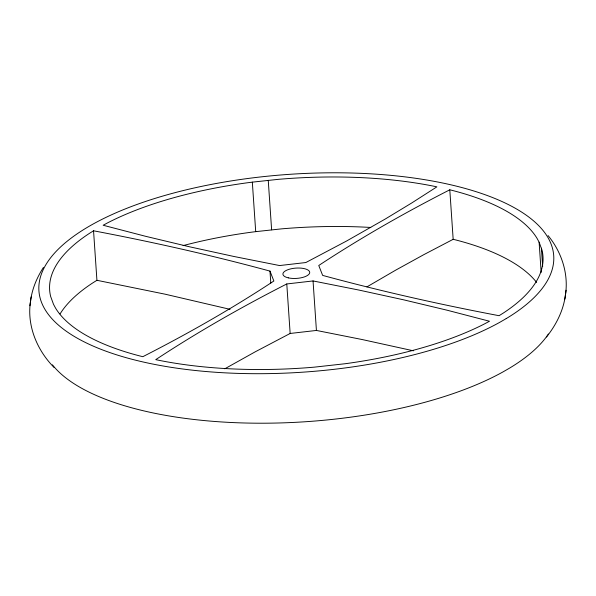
<?xml version="1.0" encoding="UTF-8"?>
<svg xmlns="http://www.w3.org/2000/svg" width="596" height="596" viewBox="0 0 596 596"><rect width="100%" height="100%" fill="white"/><g stroke="black" fill="none" stroke-linecap="round" stroke-linejoin="round"><path stroke-width="0.89" d="M30.508 301.405C26.716 325.707 37.138 350.463 54.206 367.576M565.492 294.595C568.703 273.594 561.477 251.817 548.074 235.591M30.545 301.256C31.99 289.157 36.848 277.632 43.419 267.448M546.487 336.993C556.21 324.842 563.548 310.322 565.455 294.744M29.919 305.763L31.134 296.912M564.866 299.088L566.081 290.237M93.55 230.794L89.363 233.416A247.243 95.017 -3.9 0 0 50.653 296.473L53.513 304.318L55.495 307.998A247.243 95.017 -3.9 0 0 141.029 356.252L142.831 356.684C187.785 333.767 231.717 308.78 273.862 281.007L269.981 271.098C211.744 255.289 152.837 242.028 93.55 230.794L96.924 280.299L92.738 282.921A247.243 95.017 -3.9 0 0 60.054 313.958M366.92 286.885L395.647 270.174L423.898 254.611L453.169 239.316L454.972 239.748A247.243 95.017 -3.9 0 1 536.646 282.43M224.759 368.82L255.155 351.856L290.155 333.462L316.424 330.445L362.182 339.541L413.4 350.806M449.794 189.804C404.84 212.727 360.908 237.715 318.763 265.488L322.645 275.397C380.881 291.206 439.788 304.459 499.075 315.701L503.262 313.079A247.243 95.017 -3.9 0 0 541.973 250.022L539.112 242.177L537.13 238.497A247.243 95.017 -3.9 0 0 451.597 190.243L449.794 189.804L453.169 239.316M286.78 283.957C241.827 306.88 197.894 331.868 155.75 359.641L157.62 360.044A247.243 95.017 -3.9 0 0 314.39 367.143L345.091 363.739A247.243 95.017 -3.9 0 0 484.786 323.755L489.48 321.244L447.075 310.203L403.499 299.795L358.807 290.036L313.049 280.94L286.78 283.957L290.155 333.462M252.331 182.145L247.534 182.756A247.243 95.017 -3.9 0 0 107.839 222.74L103.145 225.251L145.551 236.292L189.126 246.699L233.818 256.459L279.576 265.555L305.845 262.538L346.537 241.037L385.217 219.052L411.583 203.065L436.875 186.853L435.005 186.451A247.243 95.017 -3.9 0 0 278.235 179.351L252.331 182.145L255.706 231.65L250.909 232.261A247.243 95.017 -3.9 0 0 183.076 245.619M255.706 231.65L281.61 228.857A247.243 95.017 -3.9 0 1 370.779 227.456M96.924 280.299L165.174 294.2L230.056 309.339M541.414 248.189L542.665 266.524M539.112 242.177L541.175 272.432M313.049 280.94L316.424 330.445M268.245 180.29L271.62 229.803M269.981 271.098L270.793 283.018M548.402 334.021A257.993 99.145 -3.9 0 1 509.573 368.112L503.143 371.829A257.993 99.145 -3.9 0 1 251.445 423.138A257.993 99.145 -3.9 0 1 52.426 364.827M506.198 318.607L499.768 322.317A257.993 99.145 -3.9 0 1 59.302 325.826A257.993 99.145 -3.9 0 1 324.12 172.87A257.993 99.145 -3.9 0 1 506.198 318.607M288.315 277.863A13.44 5.163 -3.9 0 0 309.637 273.065A13.44 5.163 -3.9 0 0 290.99 268.811A13.44 5.163 -3.9 0 0 288.315 277.863"/></g></svg>
